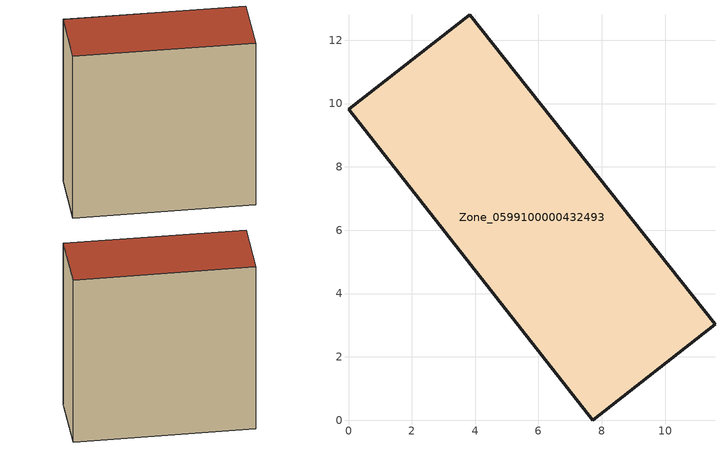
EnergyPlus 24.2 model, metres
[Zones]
Zone_0599100000432493
 floor ground (C_G): 7.71,0 0,9.82 3.83,12.81 11.57,3.03 z0.05
 wall outside (C_F): 7.71,0 11.57,3.03 3.83,12.81 0,9.82 7.71,0 z0.05:12.82
 roof outside (C_R): 0,9.82 7.71,0 11.57,3.03 3.83,12.81 z12.82
[BUILDING]
Pand.0599100000432493: North Axis=0; Terrain=City; Loads Convergence Tolerance Value=0.04; Temperature Convergence Tolerance Value=0.4; Solar Distribution=FullExterior; Maximum Number of Warmup Days=25; Minimum Number of Warmup Days=1
[Site:Location]
Rotterdam.The.Hague.AP_ZH_NLD Design_Conditions: Latitude=51.96; Longitude=4.45; Time Zone=1; Elevation=-4.5
[SITE:GROUNDTEMPERATURE:BUILDINGSURFACE]
18, 18, 18, 18, 18, 18, 18, 18, 18, 18, 18, 18
[MATERIAL] Thermal Absorptance=0.9; Solar Absorptance=0.7; Visible Absorptance=0.7
Name | Roughness | Thickness | Conductivity | Density | Specific Heat
G.TI.1946 | MediumSmooth | 0.15 | 1 | 540 | 1210
F.TI.1946 | Rough | 0.3 | 0.857143 | 1920 | 840
R.TI.1946 | MediumRough | 0.2 | 0.1 | 1500 | 1000
[CONSTRUCTION]
C_G: G.TI.1946
C_F: F.TI.1946
C_R: R.TI.1946
[ZONE]
Zone_0599100000432493: Type=1; Multiplier=1; Ceiling Height=Autocalculate; Volume=Autocalculate; Floor Area=autocalculate; Part of Total Floor Area=Yes
[ZONEINFILTRATION:DESIGNFLOWRATE]
Infil_Zone_0599100000432493: Zone or ZoneList or Space or SpaceList=Zone_0599100000432493; Schedule=AlwaysOn; Design Flow Rate Calculation Method=Flow/Area; Flow Rate per Floor Area=0.003; Constant Term Coefficient=1; Temperature Term Coefficient=0; Velocity Term Coefficient=0; Velocity Squared Term Coefficient=0
[HVACTEMPLATE:ZONE:IDEALLOADSAIRSYSTEM]
Zone_0599100000432493: Maximum Heating Supply Air Temperature=50; Minimum Cooling Supply Air Temperature=13; Maximum Heating Supply Air Humidity Ratio=0.0156; Minimum Cooling Supply Air Humidity Ratio=0.0077; Heating Limit=NoLimit; Cooling Limit=NoLimit; Dehumidification Control Type=ConstantSensibleHeatRatio; Cooling Sensible Heat Ratio=0.7; Dehumidification Setpoint=60; Humidification Control Type=None; Humidification Setpoint=30; Outdoor Air Method=None; Outdoor Air Flow Rate per Person=0.00944; Outdoor Air Flow Rate per Zone Floor Area=0; Outdoor Air Flow Rate per Zone=0; Demand Controlled Ventilation Type=None; Outdoor Air Economizer Type=NoEconomizer; Heat Recovery Type=None; Sensible Heat Recovery Effectiveness=0.7; Latent Heat Recovery Effectiveness=0.65
[ZONECONTROL:THERMOSTAT]
ThermostatControl_Zone_0599100000432493: Zone or ZoneList=Zone_0599100000432493; Control Type Schedule=DualSetpointControlType; Control 1=Thermostat_Zone_0599100000432493; Temperature Difference Between Cutout And Setpoint=0
[THERMOSTATSETPOINT:DUALSETPOINT]
Thermostat_Zone_0599100000432493: Heating Setpoint Temperature Schedule=HeatingSetpoint_Zone_0599100000432493; Cooling Setpoint Temperature Schedule=CoolingSetpoint_Zone_0599100000432493
[SCHEDULE:COMPACT]
HeatingSetpoint_Zone_0599100000432493: Through: 12/31, For: AllDays, Until: 24:00, 21
CoolingSetpoint_Zone_0599100000432493: Through: 12/31, For: AllDays, Until: 24:00, 24
DualSetpointControlType: Through: 12/31, For: AllDays, Until: 24:00, 4
AlwaysOn: Through: 12/31, For: AllDays, Until: 24:00, 1
